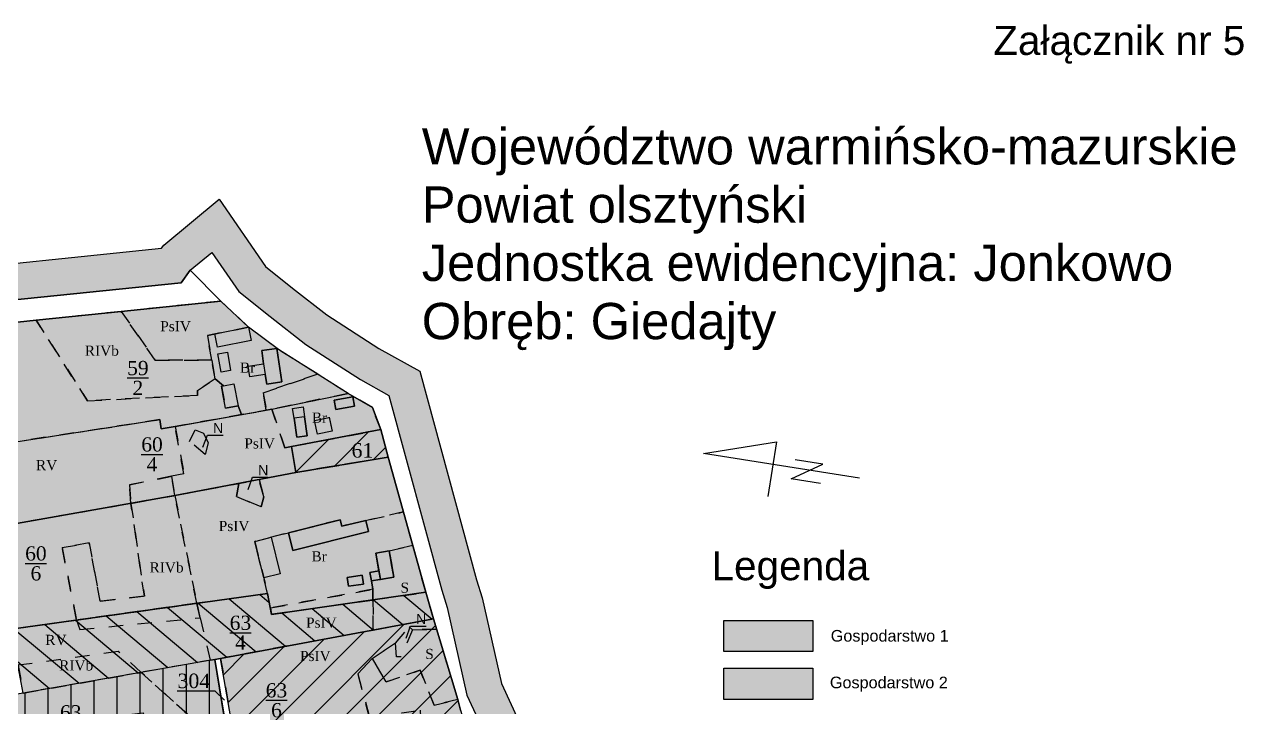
# Model space of a CAD drawing. Header units: millimetres. Extents: x 1380 to 3507, y 977 to 2343.
# Drawn here: x 2666 to 3507, y 1838 to 2309 of the extents above; entities that cross this region are included whole.
import ezdxf
from ezdxf import colors
from ezdxf.entities.mleader import LeaderData, LeaderLine
from ezdxf.math import Vec2, Vec3

# ---------------------------------------------------------------- set-up
doc = ezdxf.new("R2010")
doc.units = ezdxf.units.MM
doc.linetypes.add('UZYTEK', pattern=[20, 10, -10])
doc.linetypes.add('użytki', pattern=[20, 10, -10])
for name, color, linetype in [('Budynki', 7, 'Continuous'), ('dzialki', 18, 'Continuous'), ('Gospodarstwa', 7, 'Continuous'), ('Numeracja', 7, 'Continuous'), ('Obreb', 2, 'Continuous'), ('Uzytki', 250, 'UZYTEK'), ('Władanie', 7, 'Continuous')]:
    doc.layers.add(name, color=color, linetype=linetype)
doc.layers.add('Num użytków', color=7, linetype='Continuous', true_color=0x000000)
doc.styles.add('Całkowite', font='times.ttf', dxfattribs={"height": 10})
doc.styles.get("Standard").update_dxf_attribs({"font": 'arial.ttf'})
doc.styles.add('Uzytki', font='times.ttf', dxfattribs={"height": 7})
doc.styles.add('Ułamki', font='times.ttf', dxfattribs={"height": 14})

# ---------------------------------------------------------------- blocks, each defined once
blk = doc.blocks.new('_None')

msp = doc.modelspace()

# ---------------------------------------------------------------- hatches: boundary and pattern name
at = {"layer": 'Obreb', "ltscale": 0.1, "true_color": 0xf4ee51}
h = msp.add_hatch(color=41, dxfattribs=at)
h.dxf.hatch_style = 1
h.paths.add_polyline_path([(1739.27, 2064.25), (1569.18, 2044.6), (1564.53, 2044.15), (1500.42, 2035.92), (1473.15, 2032.87), (1468.93, 1980), (1462.92, 1894.61), (1456.31, 1773.44), (1452.55, 1718.71), (1450.66, 1680.7), (1442.54, 1619.86), (1424.58, 1499.01), (1404.87, 1303.08), (1390.68, 1109.1), (1379.54, 977.39), (1416.06, 982.26), (1503.01, 993.87), (1504.63, 994.09), (1506.25, 994.3), (1621.93, 1009.75), (1623.42, 1009.95), (1726.06, 1023.65), (1744.84, 1026.16), (1749.27, 1026.75), (2001.11, 1060.37), (2068.99, 1069.43), (2152.68, 1080.6), (2558.18, 1139.98), (2925.58, 1191.89), (2950.42, 1195.27), (3034.81, 1077.94), (3080.44, 1228.22), (3101.82, 1235.05), (3049.2, 1373.09), (3047.94, 1379.97), (3036.54, 1465.16), (3034.11, 1481.41), (3037.35, 1523.54), (3064.08, 1535.14), (3042.44, 1582.63), (3034.82, 1599.34), (3026.23, 1623.42), (3022.72, 1647.12), (3015.17, 1693.82), (3010.46, 1738.63), (3007.5, 1779.8), (3007.5, 1828.93), (2995.54, 1854.86), (2982.24, 1913.84), (2978.33, 1926.18), (2939.25, 2070.19), (2911.03, 2085.83), (2875.11, 2109.04), (2851.35, 2127.45), (2832.79, 2142.28), (2800.7, 2188.75), (2762.52, 2156.94), (2761.01, 2154.88), (2592.26, 2137.52), (2569.19, 2140.22), (2541.29, 2148.28), (2358.61, 2230.49), (2370.36, 2167.83), (2372.08, 2158.65), (2124.8, 2119.92), (1843.77, 2075.91), (1839.89, 2076.73), (1821.8, 2074.33), (1789.76, 2070.08)])
h.paths.add_polyline_path([(1792.84, 2045.27), (1825.09, 2049.55), (1838.91, 2051.38), (1843.08, 2050.5), (2128.67, 2095.22), (2401.4, 2137.94), (2394.93, 2172.44), (2392, 2188.04), (2532.65, 2124.75), (2564.24, 2115.63), (2592.09, 2112.37), (2774.63, 2131.15), (2780.88, 2139.71), (2795.68, 2152.03), (2814.31, 2125.04), (2835.89, 2107.8), (2860.65, 2088.62), (2898.18, 2064.37), (2917.89, 2053.45), (2954.34, 1919.13), (2958.08, 1907.3), (2971.73, 1846.78), (2982.5, 1823.44), (2982.5, 1778.91), (2985.55, 1736.43), (2990.38, 1690.52), (2998.01, 1643.29), (3001.86, 1617.33), (3011.63, 1589.94), (3019.69, 1572.27), (3030.77, 1547.94), (3018.26, 1542.51), (3013.6, 1540.82), (3008.97, 1480.5), (3011.79, 1461.65), (3023.24, 1376.04), (3025.03, 1366.32), (3069.05, 1250.82), (3060.33, 1248.04), (3025.58, 1133.59), (2961.94, 1222.07), (2922.15, 1216.65), (2554.62, 1164.73), (2149.21, 1105.36), (2065.68, 1094.21), (1997.8, 1085.15), (1745.96, 1051.53), (1741.53, 1050.94), (1722.75, 1048.43), (1620.11, 1034.73), (1618.62, 1034.53), (1502.94, 1019.08), (1501.32, 1018.87), (1499.71, 1018.65), (1412.75, 1007.04), (1407.07, 1006.29), (1415.61, 1107.14), (1429.78, 1300.92), (1449.4, 1495.92), (1467.3, 1616.37), (1475.58, 1678.42), (1477.51, 1717.23), (1481.26, 1771.9), (1487.87, 1893.05), (1493.86, 1978.13), (1496.43, 2010.32), (1503.4, 2011.1), (1567.32, 2019.31), (1571.82, 2019.74), (1742.14, 2039.42)], flags=16)
at = {"layer": 'Władanie', "true_color": 0xb1c7d6}
h = msp.add_hatch(color=9, dxfattribs=at)
h.dxf.hatch_style = 1
h.paths.add_polyline_path([(2759.91, 2036.75), (2760.84, 2030.39), (2770.37, 2032.08), (2837.19, 2043.95), (2889.83, 2054.81), (2841.6, 2085.09), (2821.07, 2100.42), (2801.92, 2118.52), (2733.19, 2111.38), (2674.57, 2105.28), (2625.11, 2100.13), (2637.88, 2017.93)])
at = {"layer": 'Władanie', "true_color": 0x6993b0}
h = msp.add_hatch(color=153, dxfattribs=at)
h.dxf.hatch_style = 1
h.paths.add_polyline_path([(2841.6, 2085.09), (2821.07, 2100.42), (2792.7, 2094.82), (2795.69, 2077.81), (2797.96, 2064.89), (2803.66, 2060.15), (2802.31, 2059.89), (2805.14, 2044.62), (2813.91, 2046.19), (2816.24, 2040.23), (2833.26, 2043.25), (2831.14, 2055.24), (2868.75, 2068.04)])
at = {"layer": 'Władanie', "true_color": 0xba73a0}
h = msp.add_hatch(color=233, dxfattribs=at)
h.dxf.hatch_style = 1
h.paths.add_polyline_path([(2906.46, 2045.18), (2889.83, 2054.81), (2837.19, 2043.95), (2846.1, 2017.4), (2850.71, 2018.19), (2850.72, 2018.18), (2912.26, 2029.88)])
at = {"layer": 'Władanie', "true_color": 0xddbad0}
h = msp.add_hatch(color=254, dxfattribs=at)
h.dxf.hatch_style = 1
h.paths.add_polyline_path([(2770.16, 1984.34), (2853.76, 2000.33), (2850.71, 2018.19), (2846.1, 2017.4), (2837.19, 2043.95), (2770.37, 2032.08), (2760.84, 2030.39), (2759.91, 2036.75), (2637.88, 2017.93), (2646.48, 1962.6)])
at = {"layer": 'Władanie', "true_color": 0xecea74}
h = msp.add_hatch(color=41, dxfattribs=at)
h.dxf.hatch_style = 1
h.paths.add_polyline_path([(2917.46, 2010.89), (2912.26, 2029.88), (2850.72, 2018.18), (2853.76, 2000.33)])
at = {"layer": 'Władanie'}
h = msp.add_hatch(dxfattribs=at)
h.set_pattern_fill('ANSI31', color=256, scale=5)
h.paths.add_polyline_path([(2912.26, 2029.88), (2850.72, 2018.18), (2853.76, 2000.33), (2917.46, 2010.89)])
h.paths.add_polyline_path([(2888.96, 2004.9), (2908.73, 2004.9), (2908.73, 2026.25), (2888.96, 2026.25)], flags=25)
at = {"layer": 'Władanie', "true_color": 0xbbd846}
h = msp.add_hatch(color=63, dxfattribs=at)
h.dxf.hatch_style = 1
h.paths.add_polyline_path([(2917.46, 2010.89), (2853.76, 2000.33), (2770.16, 1984.34), (2646.48, 1962.6), (2657.4, 1892.34), (2834.17, 1916.89), (2836.94, 1902.43), (2943.28, 1917.68)])
at = {"layer": 'Władanie', "true_color": 0x8ea824}
h = msp.add_hatch(color=54, dxfattribs=at)
h.dxf.hatch_style = 1
h.paths.add_polyline_path([(2918.14, 1946.36), (2934.35, 1949.92), (2927.93, 1973.09), (2885.42, 1963.3), (2884.31, 1967.77), (2825.33, 1952.8), (2834.17, 1916.89), (2836.09, 1906.89), (2906.88, 1919.75), (2905.82, 1925.49), (2911.7, 1926.57), (2921.18, 1928.15)])
at = {"layer": 'Władanie', "true_color": 0xddbad0}
h = msp.add_hatch(color=254, dxfattribs=at)
h.dxf.hatch_style = 1
h.paths.add_polyline_path([(2797.84, 1871.45), (2801.79, 1872.15), (2948.66, 1899.31), (2943.28, 1917.68), (2836.94, 1902.43), (2834.17, 1916.89), (2657.4, 1892.34), (2665.66, 1848.17)])
at = {"layer": 'Władanie'}
h = msp.add_hatch(dxfattribs=at)
h.set_pattern_fill('ANSI31', color=256, scale=5, angle=275)
h.paths.add_polyline_path([(2797.84, 1871.45), (2801.79, 1872.15), (2948.66, 1899.31), (2943.28, 1917.68), (2836.94, 1902.43), (2834.17, 1916.89), (2657.4, 1892.34), (2665.66, 1848.17)])
h.paths.add_polyline_path([(2803.94, 1872.05), (2825.41, 1872.05), (2825.41, 1908.13), (2803.94, 1908.13)], flags=25)
at = {"layer": 'Władanie', "true_color": 0xb1c7d6}
h = msp.add_hatch(color=9, dxfattribs=at)
h.dxf.hatch_style = 1
h.paths.add_polyline_path([(2948.66, 1899.31), (2801.79, 1872.15), (2811.32, 1816.61), (2904.59, 1831.09), (2908.67, 1811.05), (2940.33, 1816.85), (2943.15, 1807.45), (2947.38, 1804.01), (2973.69, 1804.01), (2971.95, 1821.6), (2967.24, 1836.44), (2965.51, 1843.89)])
at = {"layer": 'Władanie'}
h = msp.add_hatch(dxfattribs=at)
h.set_pattern_fill('ANSI31', color=256, scale=5)
h.paths.add_polyline_path([(2948.66, 1899.31), (2801.79, 1872.15), (2811.32, 1816.61), (2904.59, 1831.09), (2908.67, 1811.05), (2940.33, 1816.85), (2943.15, 1807.45), (2947.38, 1804.01), (2973.69, 1804.01), (2971.95, 1821.6), (2967.24, 1836.44), (2965.51, 1843.89)])
h.paths.add_polyline_path([(2828.78, 1825.25), (2850.26, 1825.25), (2850.26, 1861.49), (2828.78, 1861.49)], flags=24)
at = {"layer": 'Władanie', "true_color": 0xddbad0}
h = msp.add_hatch(color=254, dxfattribs=at)
h.dxf.hatch_style = 1
h.paths.add_polyline_path([(3148.82, 1898.25), (3148.82, 1876.86), (3210.39, 1876.86), (3210.39, 1898.25)])
at = {"layer": 'Władanie', "true_color": 0xbbd846}
h = msp.add_hatch(color=63, dxfattribs=at)
h.dxf.hatch_style = 1
h.paths.add_polyline_path([(2797.84, 1871.45), (2665.66, 1848.17), (2590.63, 1836.26), (2597.31, 1790.77), (2805.93, 1822)])
at = {"layer": 'Władanie'}
h = msp.add_hatch(dxfattribs=at)
h.set_pattern_fill('ANSI31', color=256, scale=5, angle=45)
h.paths.add_polyline_path([(2797.84, 1871.45), (2665.66, 1848.17), (2590.63, 1836.26), (2597.31, 1790.77), (2805.93, 1822)])
h.paths.add_polyline_path([(2686.88, 1810.38), (2708.35, 1810.38), (2708.35, 1846.42), (2686.88, 1846.42)], flags=24)
at = {"layer": 'Władanie', "true_color": 0xb1c7d6}
h = msp.add_hatch(color=9, dxfattribs=at)
h.dxf.hatch_style = 1
h.paths.add_polyline_path([(3210.39, 1843.88), (3210.39, 1865.27), (3148.82, 1865.27), (3148.82, 1843.88)])

# ---------------------------------------------------------------- linework, layer by layer
at = {"layer": 'Budynki'}
for points in [[(2797.73, 2095.81), (2821.07, 2100.42), (2822.89, 2091.2), (2799.55, 2086.6), (2797.73, 2095.81)], [(2799.55, 2086.6), (2797.73, 2095.81), (2821.07, 2100.42), (2822.89, 2091.2)], [(2821.94, 2066.19), (2820.83, 2073.6), (2831.42, 2075.25), (2830.1, 2084.32), (2840.62, 2085.81), (2844.06, 2062.74), (2833.62, 2061.12), (2832.57, 2067.84)], [(2830.1, 2084.32), (2831.42, 2075.25), (2832.57, 2067.84), (2833.62, 2061.12), (2844.06, 2062.74), (2840.62, 2085.81), (2830.1, 2084.32)], [(2802.07, 2069.59), (2799.94, 2082.09), (2806.43, 2083.19), (2808.56, 2070.69)], [(2820.83, 2073.6), (2831.42, 2075.25), (2832.57, 2067.84), (2821.94, 2066.19), (2820.83, 2073.6)], [(2813.91, 2046.19), (2805.14, 2044.62), (2802.31, 2059.89), (2803.66, 2060.15), (2810.89, 2061.53), (2813.91, 2046.19)], [(2805.14, 2044.62), (2802.31, 2059.89), (2803.66, 2060.15), (2810.89, 2061.53), (2813.91, 2046.19)], [(2880.06, 2050.21), (2881.17, 2043.84), (2894.12, 2046.09), (2893.01, 2052.46), (2880.06, 2050.21)], [(2881.17, 2043.84), (2880.06, 2050.21), (2893.01, 2052.46), (2894.12, 2046.09)], [(2854.34, 2024.6), (2852.45, 2037.65), (2851.46, 2044.51), (2858.62, 2045.54), (2859.6, 2038.74), (2861.49, 2025.64)], [(2852.45, 2037.65), (2854.34, 2024.6), (2861.49, 2025.64), (2859.6, 2038.74), (2852.45, 2037.65)], [(2876.71, 2038.34), (2878.7, 2028.79), (2868.6, 2026.69), (2866.63, 2036.16), (2876.73, 2038.26)], [(2868.6, 2026.69), (2866.63, 2036.16), (2876.73, 2038.26), (2878.7, 2028.79)], [(2848.56, 1958.7), (2851.66, 1946.47), (2903.77, 1959.61), (2902, 1967.12), (2885.42, 1963.3), (2884.31, 1967.77), (2848.56, 1958.7)], [(2851.66, 1946.47), (2848.56, 1958.7), (2884.31, 1967.77), (2885.42, 1963.3), (2902, 1967.12), (2903.77, 1959.61)], [(2831.54, 1927.56), (2825.33, 1952.8), (2836.66, 1955.68), (2842.93, 1930.35)], [(2905.82, 1925.49), (2904.74, 1931.36), (2911.02, 1932.51), (2908.76, 1944.79), (2918.14, 1946.36), (2921.18, 1928.15), (2911.7, 1926.57)], [(2918.14, 1946.36), (2908.76, 1944.79), (2912.1, 1926.63), (2921.18, 1928.15)], [(2899.38, 1929.44), (2889.07, 1928), (2889.95, 1921.86), (2900.26, 1923.33)], [(2889.95, 1921.86), (2889.07, 1928), (2899.38, 1929.44), (2900.26, 1923.33)], [(2911.02, 1932.51), (2904.74, 1931.36), (2905.82, 1925.49), (2911.7, 1926.57), (2912.1, 1926.63)]]:
    msp.add_lwpolyline(points, close=True, dxfattribs=at)
for points in [[(2799.94, 2082.09), (2806.43, 2083.19), (2808.56, 2070.69), (2802.07, 2069.59), (2799.94, 2082.09)], [(2852.45, 2037.65), (2851.46, 2044.51), (2858.62, 2045.54), (2859.6, 2038.74)], [(2825.33, 1952.8), (2836.66, 1955.68), (2842.93, 1930.35), (2831.54, 1927.56), (2825.33, 1952.8)]]:
    msp.add_lwpolyline(points, dxfattribs=at)
at = {"layer": 'dzialki'}
for points in [[(2392, 2188.04), (2394.93, 2172.44), (2549.52, 2101.27), (2567.36, 2092.61), (2625.11, 2100.13), (2674.57, 2105.28), (2733.19, 2111.38), (2801.92, 2118.52), (2780.88, 2139.71), (2774.63, 2131.15), (2592.09, 2112.37), (2564.24, 2115.63), (2532.65, 2124.75), (2392, 2188.04)], [(2841.6, 2085.09), (2821.07, 2100.42), (2801.92, 2118.52), (2733.19, 2111.38), (2674.57, 2105.28), (2625.11, 2100.13), (2637.88, 2017.93), (2759.91, 2036.75), (2760.84, 2030.39), (2770.37, 2032.08), (2837.19, 2043.95), (2889.83, 2054.81)], [(2646.48, 1962.6), (2637.88, 2017.93), (2759.91, 2036.75), (2760.84, 2030.39), (2837.19, 2043.95), (2889.83, 2054.81), (2906.46, 2045.18), (2912.26, 2029.88), (2850.72, 2018.18), (2853.76, 2000.33), (2770.16, 1984.34), (2646.48, 1962.6)], [(2853.76, 2000.33), (2850.72, 2018.18), (2912.26, 2029.88), (2917.46, 2010.89), (2853.76, 2000.33)], [(2657.4, 1892.34), (2646.48, 1962.6), (2770.16, 1984.34), (2853.76, 2000.33), (2917.46, 2010.89), (2943.28, 1917.68), (2836.94, 1902.43), (2834.17, 1916.89), (2657.4, 1892.34)], [(2801.79, 1872.15), (2665.66, 1848.17), (2657.4, 1892.34), (2834.17, 1916.89), (2836.94, 1902.43), (2943.28, 1917.68), (2948.66, 1899.31), (2801.79, 1872.15)], [(2811.32, 1816.61), (2801.79, 1872.15), (2948.66, 1899.31), (2965.51, 1843.89), (2967.24, 1836.44), (2971.95, 1821.6), (2973.69, 1804.01), (2947.38, 1804.01), (2943.15, 1807.45), (2940.33, 1816.85), (2908.67, 1811.05), (2904.59, 1831.09), (2811.32, 1816.61)], [(2590.63, 1836.26), (2597.31, 1790.77), (2805.93, 1822), (2797.84, 1871.45), (2665.66, 1848.17), (2590.63, 1836.26)]]:
    msp.add_lwpolyline(points, close=True, dxfattribs=at)
for points in [[(2967.24, 1836.44), (2965.51, 1843.89), (2948.66, 1899.31), (2943.28, 1917.68), (2917.46, 2010.89), (2912.26, 2029.88), (2906.46, 2045.18), (2889.83, 2054.81), (2841.6, 2085.09), (2821.07, 2100.42), (2801.92, 2118.52), (2780.88, 2139.71), (2780.88, 2139.71), (2795.68, 2152.03), (2814.31, 2125.04), (2835.89, 2107.8), (2860.65, 2088.62), (2898.18, 2064.37), (2917.89, 2053.45), (2954.34, 1919.13), (2958.08, 1907.3), (2971.73, 1846.78), (2982.5, 1823.44)], [(2821.6, 1752.1), (2811.32, 1816.61), (2801.79, 1872.15), (2797.84, 1871.45), (2817.47, 1751.49), (2821.6, 1752.1)]]:
    msp.add_lwpolyline(points, dxfattribs=at)
at = {"layer": 'Gospodarstwa', "color": 250}
for p, q in [((3134.81, 2013.29), (3185.17, 2021.44)), ((3185.17, 2021.44), (3179.24, 1983.77)), ((3242.49, 1996.33), (3134.81, 2013.29)), ((3195.41, 1995.89), (3217.16, 2006.08)), ((3217.16, 2006.08), (3198, 2009.1)), ((3215.56, 1992.72), (3195.41, 1995.89))]:
    msp.add_line(p, q, dxfattribs=at)
for points in [[(3148.82, 1898.25), (3210.39, 1898.25), (3210.39, 1876.86), (3148.82, 1876.86)], [(3148.82, 1865.27), (3210.39, 1865.27), (3210.39, 1843.88), (3148.82, 1843.88)]]:
    msp.add_lwpolyline(points, close=True, dxfattribs=at)
at = {"layer": 'Num użytków'}
msp.add_lwpolyline([(2787.57, 1900.12), (2785.41, 1910.12)], dxfattribs=at)
at = {"layer": 'Obreb'}
for points in [[(2592.26, 2137.52), (2761.01, 2154.88), (2762.52, 2156.94), (2800.7, 2188.75), (2832.79, 2142.28), (2851.35, 2127.45), (2875.11, 2109.04), (2911.03, 2085.83), (2939.25, 2070.19), (2978.33, 1926.18), (2982.24, 1913.84), (2995.54, 1854.86), (3007.5, 1828.93)], [(2592.09, 2112.37), (2774.63, 2131.15), (2780.88, 2139.71), (2795.68, 2152.03), (2814.31, 2125.04), (2835.89, 2107.8), (2860.65, 2088.62), (2898.18, 2064.37), (2917.89, 2053.45), (2954.34, 1919.13), (2958.08, 1907.3), (2971.73, 1846.78), (2982.5, 1823.44)]]:
    msp.add_lwpolyline(points, dxfattribs=at)
at = {"layer": 'Uzytki'}
for points in [[(2674.57, 2105.28), (2709.94, 2049.73), (2785.84, 2053.5), (2785.84, 2056.8), (2797.96, 2064.89), (2795.69, 2077.81), (2756.6, 2077.81), (2733.19, 2111.38)], [(2795.69, 2077.81), (2792.7, 2094.82), (2821.07, 2100.42)], [(2797.96, 2064.89), (2803.66, 2060.15), (2802.31, 2059.89), (2805.14, 2044.62), (2813.91, 2046.19), (2816.24, 2040.23)], [(2833.26, 2043.25), (2831.14, 2055.24), (2868.75, 2068.04)], [(2906.88, 1912.46), (2906.93, 1891.6)], [(2702.39, 1898.59), (2704.65, 1891.99)]]:
    msp.add_lwpolyline(points, dxfattribs=at)
for points in [[(2797.96, 2064.89), (2795.69, 2077.81), (2756.6, 2077.81), (2733.19, 2111.38), (2674.57, 2105.28), (2709.94, 2049.73), (2785.84, 2053.5), (2785.84, 2056.8)], [(2792.7, 2094.82), (2821.07, 2100.42), (2801.92, 2118.52), (2733.19, 2111.38), (2756.6, 2077.81), (2795.69, 2077.81)], [(2674.57, 2105.28), (2625.11, 2100.13), (2637.88, 2017.93), (2759.91, 2036.75), (2760.84, 2030.39), (2770.37, 2032.08), (2816.24, 2040.23), (2813.91, 2046.19), (2805.14, 2044.62), (2802.31, 2059.89), (2803.66, 2060.15), (2797.96, 2064.89), (2785.84, 2056.8), (2785.84, 2053.5), (2709.94, 2049.73)], [(2868.75, 2068.04), (2841.6, 2085.09), (2821.07, 2100.42), (2792.7, 2094.82), (2795.69, 2077.81), (2797.96, 2064.89), (2803.66, 2060.15), (2802.31, 2059.89), (2805.14, 2044.62), (2813.91, 2046.19), (2816.24, 2040.23), (2833.26, 2043.25), (2831.14, 2055.24)], [(2889.83, 2054.81), (2868.75, 2068.04), (2831.14, 2055.24), (2833.26, 2043.25), (2837.19, 2043.95)], [(2912.26, 2029.88), (2906.46, 2045.18), (2889.83, 2054.81), (2837.19, 2043.95), (2770.37, 2032.08), (2776.46, 1999.48), (2767.91, 1997.72), (2770.16, 1984.34), (2853.76, 2000.33), (2850.72, 2018.18)], [(2906.46, 2045.18), (2889.83, 2054.81), (2837.19, 2043.95), (2846.1, 2017.4), (2850.71, 2018.19), (2850.72, 2018.18), (2912.26, 2029.88)], [(2850.71, 2018.19), (2846.1, 2017.4), (2837.19, 2043.95), (2770.37, 2032.08), (2776.46, 1999.48), (2767.91, 1997.72), (2770.16, 1984.34), (2853.76, 2000.33)], [(2770.37, 2032.08), (2760.84, 2030.39), (2759.91, 2036.75), (2637.88, 2017.93), (2646.48, 1962.6), (2739.95, 1979.03), (2738.9, 1991.77), (2776.46, 1999.48)], [(2780.4, 2021.68), (2784.11, 2029.77), (2789.96, 2027.52), (2793.11, 2020.66), (2791.2, 2012.69), (2780.4, 2021.68)], [(2791.2, 2012.69), (2780.4, 2021.68), (2784.11, 2029.77), (2789.96, 2027.52), (2793.11, 2020.66)], [(2793.11, 2020.66), (2791.2, 2012.69), (2780.4, 2021.68), (2784.11, 2029.77), (2789.96, 2027.52)], [(2791.2, 2012.69), (2780.4, 2021.68), (2784.11, 2029.77), (2789.96, 2027.52), (2793.11, 2020.66)], [(2917.46, 2010.89), (2912.26, 2029.88), (2850.72, 2018.18), (2853.76, 2000.33)], [(2884.31, 1967.77), (2885.42, 1963.3), (2927.93, 1973.09), (2917.46, 2010.89), (2853.76, 2000.33), (2828.27, 1995.45), (2831.64, 1983.55), (2829.65, 1976.68), (2812.77, 1983.76), (2814.23, 1992.77), (2770.16, 1984.34), (2785.41, 1910.12), (2834.17, 1916.89), (2825.33, 1952.8)], [(2767.91, 1997.72), (2738.9, 1991.77), (2739.95, 1979.03), (2770.16, 1984.34)], [(2814.23, 1992.77), (2812.77, 1983.76), (2829.65, 1976.68), (2831.64, 1983.55), (2828.27, 1995.45), (2814.23, 1992.77)], [(2828.27, 1995.45), (2814.23, 1992.77), (2812.77, 1983.76), (2829.65, 1976.68), (2831.64, 1983.55)], [(2739.95, 1979.03), (2646.48, 1962.6), (2649.85, 1940.94), (2653.27, 1918.91), (2657.4, 1892.34), (2702.39, 1898.59), (2692.41, 1948.62), (2711.03, 1951.7), (2718.72, 1911.62), (2749.17, 1915.03)], [(2770.16, 1984.34), (2739.95, 1979.03), (2749.17, 1915.03), (2718.72, 1911.62), (2711.03, 1951.7), (2692.41, 1948.62), (2702.39, 1898.59), (2785.41, 1910.12)], [(2927.93, 1973.09), (2885.42, 1963.3), (2884.31, 1967.77), (2825.33, 1952.8), (2834.17, 1916.89), (2836.09, 1906.89), (2906.88, 1919.75), (2905.82, 1925.49), (2911.7, 1926.57), (2921.18, 1928.15), (2918.14, 1946.36), (2934.35, 1949.92)], [(2934.35, 1949.92), (2918.14, 1946.36), (2921.18, 1928.15), (2911.7, 1926.57), (2905.82, 1925.49), (2906.88, 1919.75), (2906.88, 1912.46), (2943.28, 1917.68)], [(2906.88, 1912.46), (2906.88, 1919.75), (2836.09, 1906.89), (2836.94, 1902.43)], [(2943.28, 1917.68), (2906.88, 1912.46), (2906.93, 1891.6), (2948.66, 1899.31)], [(2785.41, 1910.12), (2702.39, 1898.59), (2704.65, 1891.99), (2787.57, 1900.12)], [(2906.88, 1912.46), (2836.94, 1902.43), (2836.09, 1906.89), (2834.17, 1916.89), (2785.41, 1910.12), (2787.57, 1900.12), (2794.58, 1870.88), (2797.84, 1871.45), (2801.79, 1872.15), (2906.93, 1891.6)], [(2896.48, 1861.44), (2906.37, 1871.96), (2922.39, 1882.55), (2931.9, 1893.83), (2934.1, 1891.84), (2950.86, 1892.09), (2948.66, 1899.31), (2906.93, 1891.6), (2801.79, 1872.15), (2811.32, 1816.61), (2904.59, 1831.09)], [(2934.1, 1891.84), (2926.17, 1873.28), (2923.07, 1873.28), (2922.39, 1882.55), (2931.9, 1893.83), (2934.1, 1891.84)], [(2950.86, 1892.09), (2934.1, 1891.84), (2926.17, 1873.28), (2923.07, 1873.28), (2922.39, 1882.55), (2906.37, 1871.96), (2915.94, 1855.86), (2939.37, 1864.04), (2949.06, 1839.89), (2965.51, 1843.89)], [(2731.12, 1876.96), (2662.07, 1867.34), (2665.66, 1848.17), (2747.04, 1862.5)], [(2731.12, 1876.96), (2662.07, 1867.34), (2665.66, 1848.17), (2747.04, 1862.5)], [(2797.84, 1871.45), (2747.04, 1862.5), (2793.67, 1820.16), (2805.93, 1822)], [(2939.37, 1864.04), (2915.94, 1855.86), (2906.37, 1871.96), (2896.48, 1861.44), (2904.59, 1831.09), (2918.1, 1833.19), (2907.12, 1818.64), (2908.67, 1811.05), (2927.16, 1814.44), (2926.67, 1834.52), (2939.39, 1836.5), (2940.33, 1816.85), (2943.15, 1807.45), (2947.38, 1804.01), (2973.69, 1804.01), (2971.95, 1821.6), (2967.24, 1836.44), (2965.51, 1843.89), (2949.06, 1839.89)], [(2720.75, 1831.35), (2748.42, 1834.58), (2752.32, 1813.98), (2793.67, 1820.16), (2747.04, 1862.5), (2665.66, 1848.17), (2601.46, 1837.98), (2590.63, 1836.26), (2597.31, 1790.77), (2723.73, 1809.7)]]:
    msp.add_lwpolyline(points, close=True, dxfattribs=at)

# ---------------------------------------------------------------- texts
at = {"layer": 'Gospodarstwa', "color": 250, "linetype": 'użytki'}
for s, height, p in [('Załącznik nr 5', 20, (3334.74, 2288.2)), ('Województwo warmińsko-mazurskie', 25, (2940.53, 2212.69)), ('Powiat olsztyński', 25, (2940.53, 2172.53)), ('Jednostka ewidencyjna: Jonkowo', 25, (2940.53, 2132.37)), ('Obręb: Giedajty', 25, (2940.53, 2092.21))]:
    msp.add_text(s, height=height, dxfattribs=at).set_placement(p)
at = {"layer": 'Gospodarstwa', "color": 250}
for s, height, p in [('Legenda', 20, (3140.41, 1926.01)), ('Gospodarstwo 1', 8, (3222.65, 1883.71)), ('Gospodarstwo 2', 8, (3222.05, 1851.53))]:
    msp.add_text(s, height=height, dxfattribs=at).set_placement(p)
at = {"layer": 'Num użytków', "char_height": 7, "attachment_point": 1, "style": 'Uzytki'}
for s, insert, width in [('PsIV', (2760.16, 2104.66), 15.2882), ('RIVb', (2708.11, 2087.77), 35.4455), ('Br', (2815.07, 2076.07), 21.3982), ('Br', (2864.66, 2041.65), 21.3982), ('PsIV\\P', (2818.14, 2023.85), 21.3982), ('RV', (2674.4, 2008.87), 32.8676), ('PsIV\\P', (2800.49, 1966.91), 21.3982), ('Br', (2864.43, 1945.97), 21.3982), ('RIVb', (2752.74, 1938.37), 43.799), ('S', (2925.84, 1924.37), 21.3982), ('PsIV\\P', (2860.71, 1900.3), 21.3982), ('RV', (2680.82, 1888.37), 32.8676), ('PsIV\\P', (2856.54, 1877.29), 21.3982), ('S', (2942.93, 1878.69), 21.3982), ('RIVb', (2690.4, 1870.79), 43.799)]:
    msp.add_mtext(s, dxfattribs=dict(at, insert=insert, width=width))
at = {"layer": 'Numeracja', "attachment_point": 1}
for s, insert, char_height, width, style in [('\\A1;{\\H0.7x;\\S59/2;}', (2737.32, 2077.23), 14, 31.1352, 'Ułamki'), ('\\A1;{\\H0.7x;\\S60/4;}', (2747.07, 2024.56), 14, 31.812, 'Ułamki'), ('61', (2892.09, 2020.59), 10, 12.0811, 'Całkowite'), ('\\A1;{\\H0.7x;\\S60/6;}', (2666.96, 1949.4), 14, 22.474, 'Ułamki'), ('\\A1;{\\H0.7x;\\S63/4;}', (2808.06, 1901.59), 14, 13.0769, 'Ułamki'), ('\\A1;{\\H0.7x;\\S63/6;}', (2832.91, 1855.04), 14, 29.6014, 'Ułamki'), ('\\A1;{\\H0.7x;\\S63/5;}', (2691, 1839.87), 14, 10.3605, 'Ułamki')]:
    msp.add_mtext(s, dxfattribs=dict(at, insert=insert, char_height=char_height, width=width, style=style))

# ---------------------------------------------------------------- leaders
at = {"layer": 'Num użytków'}
ml = msp.add_multileader_mtext('Standard', dxfattribs=at)
ml.set_content('N', color=256)
ml.set_leader_properties()
ml.set_arrow_properties(name='NONE')
ml.build(insert=Vec2(0, 0))
ml.multileader.update_dxf_attribs({"text_left_attachment_type": 5, "text_right_attachment_type": 0, "text_top_attachment_type": 10, "text_bottom_attachment_type": 10})
ctx = ml.context
ctx.base_point, ctx.char_height, ctx.plane_origin = Vec3(2794.55, 2026.04), 7, Vec3(2789.62, 2017.72)
ctx.left_attachment, ctx.right_attachment, ctx.top_attachment, ctx.bottom_attachment = 5, 0, 10, 10
notes = []
notes.append((ctx, [(0, (1, 1, 0), (2792.69, 2026.04), (1, 0), 1.86, [(0, [(2789.62, 2017.72)], 0, [])])]))
ctx.mtext.insert, ctx.mtext.flow_direction = Vec3(2796.55, 2034.44), 5
ml = msp.add_multileader_mtext('Standard', dxfattribs=at)
ml.set_content('N', color=256)
ml.set_leader_properties()
ml.set_arrow_properties(name='NONE')
ml.build(insert=Vec2(0, 0))
ml.multileader.update_dxf_attribs({"text_left_attachment_type": 5, "text_right_attachment_type": 0, "text_top_attachment_type": 10, "text_bottom_attachment_type": 10})
ctx = ml.context
ctx.base_point, ctx.char_height, ctx.plane_origin = Vec3(2825.64, 1996.97), 7, Vec3(2820.71, 1988.65)
ctx.left_attachment, ctx.right_attachment, ctx.top_attachment, ctx.bottom_attachment = 5, 0, 10, 10
notes.append((ctx, [(0, (1, 1, 0), (2823.78, 1996.97), (1, 0), 1.86, [(0, [(2820.71, 1988.65)], 0, [])])]))
ctx.mtext.insert, ctx.mtext.flow_direction = Vec3(2827.64, 2005.37), 5
ml = msp.add_multileader_mtext('Standard', dxfattribs=at)
ml.set_content('N', color=256)
ml.set_leader_properties()
ml.set_arrow_properties(name='NONE')
ml.build(insert=Vec2(0, 0))
ml.multileader.update_dxf_attribs({"text_left_attachment_type": 5, "text_right_attachment_type": 0, "text_top_attachment_type": 10, "text_bottom_attachment_type": 10})
ctx = ml.context
ctx.base_point, ctx.char_height, ctx.plane_origin = Vec3(2934.59, 1894.39), 7, Vec3(2929.66, 1886.07)
ctx.left_attachment, ctx.right_attachment, ctx.top_attachment, ctx.bottom_attachment = 5, 0, 10, 10
notes.append((ctx, [(0, (1, 1, 0), (2932.73, 1894.39), (1, 0), 1.86, [(0, [(2929.66, 1886.07)], 0, [])])]))
ctx.mtext.insert, ctx.mtext.flow_direction = Vec3(2936.59, 1902.79), 5
at = {"layer": 'Numeracja'}
ml = msp.add_multileader_mtext('Standard', dxfattribs=at)
ml.set_content('\\A1;304', color=256, style='Całkowite')
ml.set_leader_properties()
ml.set_arrow_properties(name='NONE')
ml.build(insert=Vec2(0, 0))
ml.multileader.update_dxf_attribs({"text_left_attachment_type": 6, "text_right_attachment_type": 6})
ctx = ml.context
ctx.base_point, ctx.char_height, ctx.plane_origin = Vec3(2771.61, 1849.63), 10, Vec3(2802.46, 1843.24)
ctx.left_attachment, ctx.right_attachment, ctx.text_align_type = 6, 6, 2
notes.append((ctx, [(1, (1, 1, 0), (2797.95, 1849.63), (-1, 0), 1.3, [(0, [(2804.47, 1843.24)], 0, [])])]))
ctx.mtext.insert, ctx.mtext.alignment, ctx.mtext.flow_direction = Vec3(2794.65, 1861.63), 3, 5
for ctx, leaders in notes:
    for number, flags, end, landing, length, lines in leaders:
        leader = LeaderData()
        leader.index, (leader.has_last_leader_line, leader.has_dogleg_vector, leader.attachment_direction) = number, flags
        leader.last_leader_point, leader.dogleg_vector, leader.dogleg_length = Vec3(end), Vec3(landing), length
        for number, points, colour, breaks in lines:
            line = LeaderLine()
            line.index, line.vertices, line.color, line.breaks = number, Vec3.list(points), colors.encode_raw_color(colour), breaks
            leader.lines.append(line)
        ctx.leaders.append(leader)

doc.saveas('drawing.dxf')
